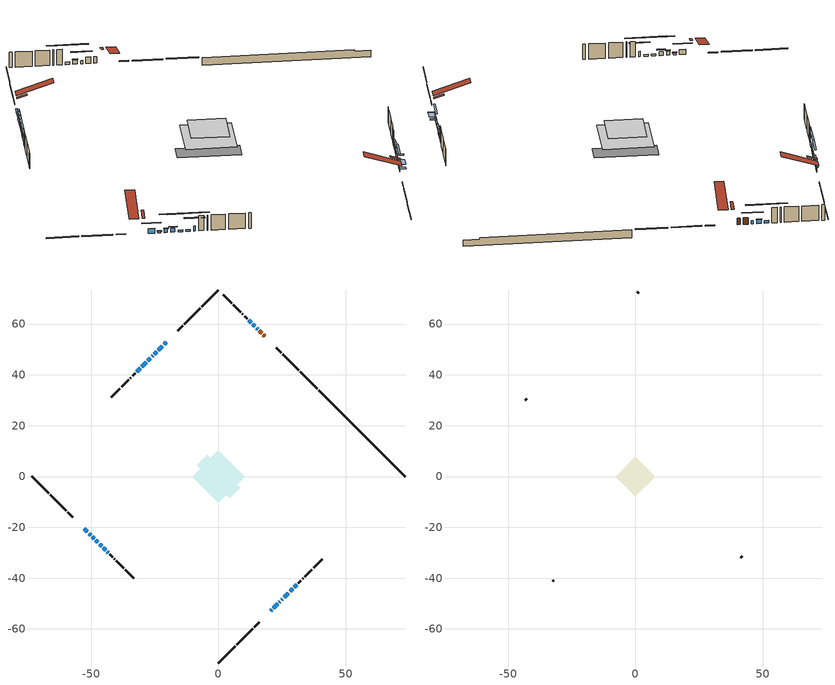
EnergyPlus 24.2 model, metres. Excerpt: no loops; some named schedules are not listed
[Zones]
conditioned space
 floor outside (Floor1 construction): -2.69,0 0,2.69 2.69,0 0,-2.69 z0.4
 floor outside (Floor2 construction): -0.81,0 0,0.81 0.81,0 0,-0.81 z0.4
 floor adiabatic (AdiabaticFloorConstruction): -10.39,0 0,10.39 10.39,0 0,-10.39 z2.84
 floor foundation (Slab1 construction): -8.49,4.5 -4.5,8.49 8.49,-4.5 4.5,-8.49 z-2.11
 wall outside (RimJoist1 construction): 0,-73.42 6.57,-66.85 / -73.42,0 -66.85,-6.57 / 0,73.42 -6.57,66.85 / 38.79,34.62 32.23,41.19 z0.4:0.7
 wall outside (RimJoist2 construction): 7.22,-66.2 13.44,-59.97 / -66.2,-7.22 -59.97,-13.44 / -7.22,66.2 -13.44,59.97 / 31.57,41.85 25.35,48.07 z0.4:0.7
 wall outside (RimJoist3 construction): 14.1,-59.32 16.05,-57.37 / -59.32,-14.1 -57.37,-16.05 / -14.1,59.32 -16.05,57.37 / 24.69,48.72 22.75,50.67 z0.4:0.7
 wall outside (AdiabaticWallConstruction 1): 18.24,55.17 17.66,55.76 / 17.01,56.41 16.08,57.34 z0.4:2.43
 wall outside (AdiabaticWallConstruction): 20.55,-52.87 20.93,-52.49 z0.4:1.29; 21.58,-51.83 23.29,-50.12 / -52.87,-20.55 -51.59,-21.83 / -22.05,51.37 -23.74,49.67 / -24.4,49.02 -25.25,48.17 / 25.8,-47.62 27.51,-45.91 / -30.84,42.58 -32.12,41.3 z0.4:1.9; 23.95,-49.47 24.17,-49.25 z0.4:2.33; -50.94,-22.48 -50.29,-23.12 z0.4:0.86; -49.64,-23.78 -49,-24.42 / 14.34,59.08 13.47,59.94 z0.4:1.62; 15.43,57.99 14.99,58.42 z0.4:1.42; -20.55,52.87 -21.4,52.02 / -48.35,-25.07 -47.5,-25.92 z0.4:1.6; 24.82,-48.6 25.15,-48.27 z0.4:2.38; 28.17,-45.25 29.21,-44.21 z0.4:2.46; 29.86,-43.55 30.73,-42.69 z0.4:2.18; -46.84,-26.57 -45.94,-27.47 / -45.29,-28.13 -44.39,-29.03 z0.4:0.96; 12.82,60.6 11.96,61.46 z0.4:1.19; -43.73,-29.69 -43.39,-30.03 z0.4:2; -25.9,47.52 -26.12,47.3 / -26.77,46.64 -27.84,45.58 / -28.49,44.93 -30.18,43.24 z0.4:2.21
 wall outside (Wall1 construction): 31.38,-42.03 32.44,-40.98 / -42.73,-30.68 -41.68,-31.74 / -32.77,40.65 -33.83,39.59 / 11.3,62.12 10.24,63.17 z0.4:5.28
 wall outside (Wall2 construction): 33.09,-40.32 33.27,-40.15 / -41.02,-32.4 -40.85,-32.57 / -34.48,38.93 -34.66,38.76 / 9.59,63.83 9.42,64 z0.4:5.28
 wall outside (Wall3 construction): 33.92,-39.49 36.78,-36.64 / -40.19,-33.22 -37.34,-36.08 / -35.31,38.11 -38.17,35.25 / 8.76,64.66 5.9,67.51 z0.4:5.28
 wall outside (Wall4 construction): 37.43,-35.98 40.8,-32.62 / -36.68,-36.74 -33.32,-40.1 / -38.82,34.59 -42.19,31.23 / 5.25,68.17 1.88,71.54 z0.4:5.28
 wall foundation (FoundationWall1 construction): 39.45,33.97,-2.11 39.45,33.97,0.4 70.02,3.4,0.4 70.02,3.4,-0.09 73.42,0,-0.09 73.42,0,-2.11
 window (WindowConstruction 18): 20.55,-52.87 20.93,-52.49 z0.4:1.29
 window (WindowConstruction 4): 21.59,-51.83 23.29,-50.13 z0.4:1.9
 window (WindowConstruction 5): 23.95,-49.47 24.16,-49.25 z0.4:2.33
 window (WindowConstruction 6): -52.87,-20.55 -51.59,-21.83 z0.4:1.9
 window (WindowConstruction 7): -50.93,-22.48 -50.3,-23.12 z0.4:0.86
 window (WindowConstruction 8): -49.64,-23.78 -49,-24.42 z0.4:1.62
 window (WindowConstruction 9): 15.43,57.99 14.99,58.42 z0.4:1.41
 window (WindowConstruction 10): -20.55,52.87 -21.4,52.02 z0.4:1.59
 window (WindowConstruction 11): -22.05,51.36 -23.74,49.67 z0.4:1.9
 window (WindowConstruction 19): 24.82,-48.6 25.15,-48.27 z0.4:2.38
 window (WindowConstruction 12): -24.4,49.02 -25.25,48.17 z0.4:1.9
 window (WindowConstruction 13): 25.8,-47.62 27.51,-45.91 z0.4:1.9
 window (WindowConstruction 14): 28.17,-45.25 29.21,-44.21 z0.4:2.46
 window (WindowConstruction 15): 29.86,-43.55 30.73,-42.69 z0.4:2.18
 window (WindowConstruction 16): -48.34,-25.07 -47.5,-25.92 z0.4:1.59
 window (WindowConstruction 17): 14.34,59.08 13.47,59.94 z0.4:1.62
 window (WindowConstruction 21): -46.84,-26.58 -45.94,-27.47 z0.4:0.96
 window (WindowConstruction 22): -45.29,-28.13 -44.39,-29.03 z0.4:0.96
 window (WindowConstruction 23): 12.82,60.6 11.96,61.46 z0.4:1.19
 window (WindowConstruction 20): -43.73,-29.69 -43.39,-30.03 z0.4:2
 window (WindowConstruction): -25.9,47.52 -26.12,47.3 z0.4:2.2
 window (WindowConstruction 1): -26.77,46.64 -27.83,45.58 z0.4:2.2
 window (WindowConstruction 2): -28.49,44.93 -30.18,43.24 z0.4:2.2
 window (WindowConstruction 3): -30.84,42.58 -32.11,41.3 z0.4:1.9
 door (Door): 18.24,55.18 17.66,55.76 z0.4:2.43
 door (Door 1): 17,56.41 16.08,57.34 z0.4:2.43
 ceiling adiabatic (AdiabaticFloorConstruction): 0,-10.39 10.39,0 0,10.39 -10.39,0 z2.84
 roof outside (Roof2 construction): 19.89,-53.52,5.28 17.81,-51.44,6.26 17.26,-51.99,6.26 19.34,-54.07,5.28; -53.52,-19.89,5.28 -51.44,-17.81,6.26 -51.99,-17.26,6.26 -54.07,-19.34,5.28; -19.89,53.52,5.28 -17.81,51.44,6.26 -17.26,51.99,6.26 -19.34,54.07,5.28; 18.9,54.52,5.28 16.81,52.43,6.26 17.36,51.88,6.26 19.45,53.97,5.28
attic - vented
 floor to conditioned space (Floor3 construction Reversed): -7.74,0 0,7.74 7.74,0 0,-7.74 z5.28
 wall outside (Wall5 construction): 41.46,-31.96 42.03,-31.39 / -32.66,-40.76 -32.09,-41.33 / -42.85,30.57 -43.41,30 / 1.23,72.19 0.66,72.76 z0.4:5.28
 roof outside (Roof1 construction): 18.69,-54.73,5.28 11.15,-47.19,8.83 9.17,-49.18,8.83 16.7,-56.72,5.28; -54.73,-18.69,5.28 -47.19,-11.15,8.83 -49.18,-9.17,8.83 -56.72,-16.7,5.28; -18.69,54.73,5.28 -11.15,47.19,8.83 -9.17,49.18,8.83 -16.7,56.72,5.28; 20.11,53.31,5.28 12.57,45.78,8.83 14.56,43.79,8.83 22.09,51.33,5.28
shading: 21.07,-52.35 20.41,-53.01 21.7,-54.3 22.36,-53.64 z1.49; 23.43,-49.98 21.44,-51.97 22.74,-53.27 24.73,-51.28 z2.1; 26.1,-47.32 22.01,-51.41 22.3,-51.7 26.39,-47.61 z5.07; -50.3,-23.12 -54.16,-19.26 -54.45,-19.55 -50.59,-23.41 z3.73; -50.15,-23.26 -51.08,-22.34 -51.37,-22.63 -50.44,-23.55 z1.06; -48.86,-24.56 -49.78,-23.64 -50.07,-23.93 -49.15,-24.85 z1.82; 13.06,60.36 17.36,56.06 17.65,56.35 13.35,60.65 z4.16; -21.83,51.59 -20.12,53.3 -20.41,53.59 -22.12,51.88 z2.2; -23.89,49.53 -21.91,51.51 -22.2,51.8 -24.18,49.82 z2.1; 25.29,-48.13 24.68,-48.74 25.97,-50.03 26.58,-49.42 z2.58; -25.39,48.03 -24.26,49.16 -24.55,49.45 -25.68,48.32 z2.1; 27.94,-45.48 25.37,-48.05 25.66,-48.34 28.23,-45.77 z2.51; 29.64,-43.78 27.74,-45.68 28.03,-45.97 29.93,-44.07 z3.07; 31.16,-42.26 29.43,-43.98 29.72,-44.28 31.45,-42.55 z2.79; -47.07,-26.35 -48.78,-24.64 -49.07,-24.93 -47.36,-26.64 z2.2; 13.33,60.08 14.48,58.94 14.77,59.23 13.62,60.38 z1.82; -42.14,-31.28 -50.65,-22.77 -50.94,-23.06 -42.43,-31.57 z6.34; -40.58,-32.83 -49.09,-24.33 -49.38,-24.62 -40.88,-33.12 z6.34; 8.15,65.27 16.62,56.8 16.91,57.09 8.44,65.56 z6.57; -41.45,-31.96 -45.67,-27.75 -45.96,-28.04 -41.74,-32.26 z4.74; -28.06,45.36 -23.96,49.45 -24.26,49.74 -28.35,45.65 z4.94; -29.77,43.65 -24.84,48.58 -25.13,48.87 -30.06,43.94 z4.94; -32.12,41.3 -26.55,46.86 -26.85,47.15 -32.41,41.59 z4.94; -34.05,39.37 -28.9,44.52 -29.19,44.81 -34.34,39.66 z4.64
[Building]
Building 1: Terrain=Suburbs
[Site:Location]
Calgary Intl AP_AB: Latitude {deg}=51.11; Longitude {deg}=-114.02; Time Zone {hr}=-7; Elevation {m}=1084; Keep Site Location Information=Yes
[Site:GroundTemperature:Shallow]
0.326196, -1.55603, -1.70677, -0.813554, 2.7722, 6.34125, 9.43543, 11.3955, 11.562, 9.96783, 6.95256, 3.49299
[Site:WaterMainsTemperature]
Calculation Method=Schedule; Temperature Schedule=mains temperature schedule
[Material] Roughness=Rough; Thermal Absorptance=0.9
Name | Thickness {m} | Conductivity {W/m-K} | Density {kg/m3} | Specific Heat {J/kg-K} | Solar Absorptance | Visible Absorptance
asphalt or fiberglass shingles | 0.00635 | 0.162714 | 1121.4 | 1465.45 | 0.4 | 0.4
ceiling loosefill ins | 0.0846667 | 0.0480833 | 16.02 | 1046.75 | 0.7 | 0.7
ceiling stud and cavity | 0.1397 | 0.0765803 | 65.682 | 1177.47 | 0.7 | 0.7
concrete 4.0 in. | 0.1016 | 1.803125 | 2242.8 | 837.4 | 0.7 | 0.7
concrete 8.0 in. | 0.2032 | 1.803125 | 2242.8 | 837.4 | 0.7 | 0.7
door material | 0.04445 | 0.053851 | 512.64 | 1214.23 | 0.7 | 0.7
exterior vertical ins | 0.0477883 | 0.029427 | 32.04 | 1214.23 | 0.7 | 0.7
floor covering | 0.0127 | 0.0433444 | 54.468 | 1339.84 | 0.6 | 0.6
floor rigid ins; roof rigid ins | 0.103632 | 0.029427 | 32.04 | 1214.23 | 0.7 | 0.7
floor rigid ins 1; wall rigid ins 1 | 0.512978 | 0.029427 | 32.04 | 1214.23 | 0.7 | 0.7
floor stud and cavity | 0.1397 | 0.0945398 | 92.3553 | 1139.71 | 0.7 | 0.7
floor stud and cavity 1 | 0.1397 | 0.0937577 | 92.3553 | 1139.71 | 0.7 | 0.7
floor stud and cavity 2 | 0.1397 | 1.75129 | 37.0049 | 1207.88 | 0.7 | 0.7
furniture material conditioned space 1 | 0.1524 | 0.115458 | 640.8 | 1214.23 | 0.6 | 0.6
gypsum board | 0.0127 | 0.160291 | 801 | 837.4 | 0.6 | 0.6
gypsum board 1 | 0.0127 | 0.160291 | 801 | 837.4 | 0.7 | 0.7
osb sheathing 0.5 in. | 0.0127 | 0.115458 | 512.64 | 1214.23 | 0.7 | 0.7
osb sheathing 0.75 in. | 0.01905 | 0.115458 | 512.64 | 1214.23 | 0.7 | 0.7
osb sheathing 2.0 in. | 0.0508 | 0.115458 | 512.64 | 1214.23 | 0.7 | 0.7
rim joist rigid ins; wall rigid ins | 0.051816 | 0.029427 | 32.04 | 1214.23 | 0.7 | 0.7
rim joist stud and cavity | 0.0508 | 0.0514646 | 125.044 | 1163.47 | 0.6 | 0.6
rim joist stud and cavity 1 | 0.0508 | 0.0467904 | 125.044 | 1163.47 | 0.6 | 0.6
rim joist stud and cavity 2 | 0.0508 | 0.0406579 | 125.044 | 1163.47 | 0.6 | 0.6
roof stud and cavity | 0.2032 | 0.27889 | 78.34581 | 1123.46 | 0.7 | 0.7
wall stud and cavity | 0.1397 | 0.230639 | 139.0536 | 1170.24 | 0.7 | 0.7
wall stud and cavity 1 | 0.1397 | 0.162248 | 139.0536 | 1170.24 | 0.7 | 0.7
wall stud and cavity 2 | 0.1397 | 0.234733 | 139.0536 | 1170.24 | 0.7 | 0.7
wall stud and cavity 3 | 0.1397 | 0.228645 | 139.0536 | 1170.24 | 0.7 | 0.7
wall stud and cavity 4 | 0.0889 | 6.1454 | 50.32683 | 1063.81 | 0.6 | 0.6
wall stud and cavity 5 | 0.0889 | 0.380278 | 52.3479 | 1209.89 | 0.7 | 0.7
wall stud and cavity 6 | 0.0889 | 0.391764 | 83.0341 | 1211.67 | 0.7 | 0.7
wood siding | 0.0254 | 0.102417 | 544.68 | 1172.36 | 0.4 | 0.4
wood siding 1 | 0.00254 | 0.102417 | 544.68 | 1172.36 | 0.4 | 0.4
wood siding 2; wood siding 3; wood siding 4 | 0.0254 | 0.102417 | 544.68 | 1172.36 | 0.7 | 0.7
[WindowMaterial:SimpleGlazingSystem]
Name | U-Factor {W/m2-K} | Solar Heat Gain Coefficient
WindowMaterial | 1.941876 | 0.46
WindowMaterial 1 | 2.7913 | 0.61
WindowMaterial 10 | 2.78676 | 0.58
WindowMaterial 11 | 2.78222 | 0.67
WindowMaterial 12 | 2.82878 | 0.58
WindowMaterial 13 | 2.76916 | 0.63
WindowMaterial 14 | 2.43132 | 0.27
WindowMaterial 15 | 2.75326 | 0.59
WindowMaterial 16 | 2.72033 | 0.48
WindowMaterial 17 | 2.11165 | 0.51
WindowMaterial 18 | 5.1119 | 0.63
WindowMaterial 19 | 2.76746 | 0.49
WindowMaterial 2 | 2.78847 | 0.6
WindowMaterial 20 | 2.77597 | 0.53
WindowMaterial 3 | 2.79017 | 0.7
WindowMaterial 4 | 2.2218 | 0.32
WindowMaterial 5 | 2.77768 | 0.66
WindowMaterial 6 | 2.748152 | 0.58
WindowMaterial 7 | 2.77484 | 0.65
WindowMaterial 8 | 2.76632 | 0.47
WindowMaterial 9 | 2.78392 | 0.56
[Construction]
AdiabaticFloorConstruction: floor stud and cavity 2, floor rigid ins 1, osb sheathing 0.75 in., floor covering
AdiabaticWallConstruction: wood siding 3, wall rigid ins 1, wall stud and cavity 5, gypsum board
AdiabaticWallConstruction 1: wood siding 4, wall rigid ins 1, wall stud and cavity 5, gypsum board
Door; Door 1: door material
Floor1 construction: floor stud and cavity, floor rigid ins, osb sheathing 0.75 in., floor covering
Floor2 construction: floor stud and cavity 1, floor rigid ins, osb sheathing 0.75 in., floor covering
Floor3 construction Reversed: gypsum board, ceiling stud and cavity, ceiling loosefill ins
FoundationWall1 construction: concrete 8.0 in., gypsum board 1
furniture construction conditioned space 1: furniture material conditioned space 1
PartitionWallConstruction: gypsum board, wall stud and cavity 6, gypsum board
RimJoist1 construction: wood siding 2, rim joist rigid ins, osb sheathing 2.0 in., rim joist stud and cavity
RimJoist2 construction: wood siding 2, rim joist rigid ins, osb sheathing 2.0 in., rim joist stud and cavity 1
RimJoist3 construction: wood siding 2, rim joist rigid ins, osb sheathing 2.0 in., rim joist stud and cavity 2
Roof1 construction: asphalt or fiberglass shingles
Roof2 construction: asphalt or fiberglass shingles, roof rigid ins, osb sheathing 0.75 in., roof stud and cavity, gypsum board
Slab1 construction: concrete 4.0 in.
Wall1 construction: wood siding, wall rigid ins, osb sheathing 0.5 in., wall stud and cavity, gypsum board
Wall2 construction: wood siding, wall rigid ins, osb sheathing 0.5 in., wall stud and cavity 1, gypsum board
Wall3 construction: wood siding, wall rigid ins, osb sheathing 0.5 in., wall stud and cavity 2, gypsum board
Wall4 construction: wood siding, wall rigid ins, osb sheathing 0.5 in., wall stud and cavity 3, gypsum board
Wall5 construction: wood siding 1, wall stud and cavity 4
WindowConstruction: WindowMaterial
WindowConstruction 1; WindowConstruction 3: WindowMaterial 1
WindowConstruction 10; WindowConstruction 16: WindowMaterial 9
WindowConstruction 11: WindowMaterial 10
WindowConstruction 12: WindowMaterial 11
WindowConstruction 13; WindowConstruction 4: WindowMaterial 3
WindowConstruction 14: WindowMaterial 12
WindowConstruction 15: WindowMaterial 13
WindowConstruction 17: WindowMaterial 14
WindowConstruction 18: WindowMaterial 15
WindowConstruction 19: WindowMaterial 16
WindowConstruction 2: WindowMaterial 2
WindowConstruction 20: WindowMaterial 17
WindowConstruction 21: WindowMaterial 18
WindowConstruction 22: WindowMaterial 19
WindowConstruction 23: WindowMaterial 20
WindowConstruction 5: WindowMaterial 4
WindowConstruction 6: WindowMaterial 5
WindowConstruction 7: WindowMaterial 6
WindowConstruction 8: WindowMaterial 7
WindowConstruction 9: WindowMaterial 8
[Zone] Multiplier=1; Part of Total Floor Area=Yes
Name | Volume {m3}
attic - vented | 69.031
conditioned space | 933.6
[Space]
Name | Zone | Volume {m3}
attic - vented 1 | attic - vented | 69.031
conditioned space 1 | conditioned space | 933.6
[ZoneInfiltration:EffectiveLeakageArea]
infil attic - vented 1: Zone or Space=attic - vented 1; Schedule=Always On Discrete; Effective Air Leakage Area {cm2}=4104.34; Stack Coefficient=0.000586142; Wind Coefficient=1.63577e-05
[ZoneMixing]
whole house fan mix: Zone or Space=attic - vented; Schedule=Always On Continuous; Design Flow Rate Calculation Method=Flow/Zone; Design Flow Rate {m3/s}=0; Source Zone or Space=conditioned space
[SurfaceProperty:ExposedFoundationPerimeter]
Slab1: Exposed Perimeter Calculation Method=TotalExposedPerimeter; Total Exposed Perimeter {m}=48.037
[InternalMass] Zone or ZoneList=conditioned space; Space or SpaceList=conditioned space 1
Name | Construction | Surface Area {m2}
furniture mass conditioned space 1 | furniture construction conditioned space 1 | 134.144
partition wall mass | PartitionWallConstruction | 335.36
[Lights]
interior lighting: Zone or ZoneList or Space or SpaceList=conditioned space 1; Schedule=interior lighting schedule; Design Level Calculation Method=LightingLevel; Lighting Level {W}=343.2; Return Air Fraction=0; Fraction Radiant=0.6; Fraction Visible=0.2; Fraction Replaceable=1
[People]
occupants: Zone or ZoneList or Space or SpaceList=conditioned space 1; Number of People Schedule=occupants schedule; Number of People Calculation Method=People; Number of People=3; Fraction Radiant=0.314171; Sensible Heat Fraction=0.56303; Activity Level Schedule=occupants activity schedule; Carbon Dioxide Generation Rate {m3/s-W}=0; Enable ASHRAE 55 Comfort Warnings=No; Mean Radiant Temperature Calculation Type=EnclosureAveraged
[ElectricEquipment] Zone or ZoneList or Space or SpaceList=conditioned space 1; Design Level Calculation Method=EquipmentLevel
Name | Schedule | Design Level {W} | Fraction Latent | Fraction Radiant | Fraction Lost
clothes dryer | clothes dryer schedule | 140.772 | 0.015 | 0.081 | 0.85
clothes washer | clothes washer schedule | 32.1985 | 0.03 | 0.162 | 0.7
cooking range | cooking range schedule | 215.147 | 0.08 | 0.432 | 0.2
dishwasher | dishwasher schedule | 66.8632 | 0.3 | 0.18 | 0.4
fridge | fridge schedule | 72.9452 | 0 | 0.6 | 0
mech vent bath fan 0 | mech vent bath fan 0 schedule | 50.2 | 0 | 0 | 1
mech vent bath fan 1 | mech vent bath fan 1 schedule | 50.2 | 0 | 0 | 1
mech vent house fan | mech vent house fan schedule | 10 | 0 | 0 | 1
mech vent house fan cfis | mech vent house fan cfis schedule | 0 | 0 | 0 | 0
mech vent range fan 0 | mech vent range fan 0 schedule | 57 | 0 | 0 | 1
misc plug loads | misc plug loads schedule | 494.7 | 0.045 | 0.513 | 0.1
whole house fan | Always On Discrete | 0 | 0 | 0 | 1
[OtherEquipment] Zone or ZoneList or Space or SpaceList=conditioned space 1; Design Level Calculation Method=EquipmentLevel
Name | Fuel Type | Schedule | Design Level {W} | Fraction Latent | Fraction Radiant | Fraction Lost
clothes dryer 1 | Electricity | clothes dryer schedule | 0 | 0.015 | 0.081 | 0.85
cooking range 1 | Electricity | cooking range schedule | 0 | 0.08 | 0.432 | 0.2
general water use latent | None | general water use schedule | 62.594 | 1 | 0 | 0
general water use sensible | None | general water use schedule | -61.6891 | 0 | 0.6 | 0
mech vent house fan latent load | None | Always On Discrete | 0 | 1 | 0 | 0
mech vent house fan sensible load | None | Always On Discrete | 0 | 0 | 0 | 0
water heater energy adjustment1 | NaturalGas | Always On Discrete | 0.01 | 0 | 0 | 1
[ZoneInfiltration:DesignFlowRate] Zone or ZoneList or Space or SpaceList=conditioned space 1; Schedule=Always On Discrete; Design Flow Rate Calculation Method=Flow/Zone; Design Flow Rate {m3/s}=0
infil flow; natural vent flow; whole house fan flow
[Foundation:Kiva]
Foundation Kiva 1: Initial Indoor Air Temperature {C}=18; Wall Height Above Grade {m}=0.399989; Wall Depth Below Slab {m}=0.2032; Custom Block Material Name 1=exterior vertical ins; Custom Block Depth 1 {m}=2.51; Custom Block X Position 1 {m}=0.2159; Custom Block Z Position 1 {m}=0
[Foundation:Kiva:Settings]
Soil Conductivity {W/m-K}=0.849921; Soil Density {kg/m3}=1842.3; Soil Specific Heat {J/kg-K}=418.7; Ground Solar Absorptivity=0.9; Ground Thermal Absorptivity=0.9; Ground Surface Roughness {m}=0.03; Far-Field Width {m}=40; Deep-Ground Boundary Condition=ZeroFlux; Deep-Ground Depth {m}=40; Minimum Cell Dimension {m}=0.2; Maximum Cell Growth Coefficient=3; Simulation Timestep=Timestep
[Exterior:Lights]
exterior lighting: Schedule=exterior lighting schedule; Design Level {W}=75.6
[Schedule:Constant]
Name | Hourly Value
Always On Continuous; mech vent house fan schedule; mech vent house fan cfis schedule; Always On Discrete | 1
occupants activity schedule | 117.228
fridge schedule | 0
[Schedule:Week:Daily]
interior lighting schedule Week Rule - Jan1-Jan27: interior lighting schedule day, interior lighting schedule day, interior lighting schedule day, interior lighting schedule day, interior lighting schedule day, interior lighting schedule day, interior lighting schedule day, interior lighting schedule default day, interior lighting schedule default day, interior lighting schedule default day, interior lighting schedule default day, interior lighting schedule default day
interior lighting schedule Week Rule - Jan28-Feb3: interior lighting schedule day, interior lighting schedule day, interior lighting schedule day, interior lighting schedule day, interior lighting schedule day 1, interior lighting schedule day 1, interior lighting schedule day 1, interior lighting schedule default day, interior lighting schedule default day, interior lighting schedule default day, interior lighting schedule default day, interior lighting schedule default day
interior lighting schedule Week Rule - Feb4-Feb24: interior lighting schedule day 1, interior lighting schedule day 1, interior lighting schedule day 1, interior lighting schedule day 1, interior lighting schedule day 1, interior lighting schedule day 1, interior lighting schedule day 1, interior lighting schedule default day, interior lighting schedule default day, interior lighting schedule default day, interior lighting schedule default day, interior lighting schedule default day
interior lighting schedule Week Rule - Feb25-Mar3: interior lighting schedule day 1, interior lighting schedule day 1, interior lighting schedule day 1, interior lighting schedule day 1, interior lighting schedule day 2, interior lighting schedule day 2, interior lighting schedule day 2, interior lighting schedule default day, interior lighting schedule default day, interior lighting schedule default day, interior lighting schedule default day, interior lighting schedule default day
interior lighting schedule Week Rule - Mar4-Mar31: interior lighting schedule day 2, interior lighting schedule day 2, interior lighting schedule day 2, interior lighting schedule day 2, interior lighting schedule day 2, interior lighting schedule day 2, interior lighting schedule day 2, interior lighting schedule default day, interior lighting schedule default day, interior lighting schedule default day, interior lighting schedule default day, interior lighting schedule default day
interior lighting schedule Week Rule - Apr1-Apr28: interior lighting schedule day 3, interior lighting schedule day 3, interior lighting schedule day 3, interior lighting schedule day 3, interior lighting schedule day 3, interior lighting schedule day 3, interior lighting schedule day 3, interior lighting schedule default day, interior lighting schedule default day, interior lighting schedule default day, interior lighting schedule default day, interior lighting schedule default day
interior lighting schedule Week Rule - Apr29-May5: interior lighting schedule day 3, interior lighting schedule day 3, interior lighting schedule day 4, interior lighting schedule day 4, interior lighting schedule day 4, interior lighting schedule day 4, interior lighting schedule day 4, interior lighting schedule default day, interior lighting schedule default day, interior lighting schedule default day, interior lighting schedule default day, interior lighting schedule default day
interior lighting schedule Week Rule - May6-May26: interior lighting schedule day 4, interior lighting schedule day 4, interior lighting schedule day 4, interior lighting schedule day 4, interior lighting schedule day 4, interior lighting schedule day 4, interior lighting schedule day 4, interior lighting schedule default day, interior lighting schedule default day, interior lighting schedule default day, interior lighting schedule default day, interior lighting schedule default day
interior lighting schedule Week Rule - May27-Jun2: interior lighting schedule day 4, interior lighting schedule day 4, interior lighting schedule day 4, interior lighting schedule day 4, interior lighting schedule day 4, interior lighting schedule day 5, interior lighting schedule day 5, interior lighting schedule default day, interior lighting schedule default day, interior lighting schedule default day, interior lighting schedule default day, interior lighting schedule default day
interior lighting schedule Week Rule - Jun3-Jun30: interior lighting schedule day 5, interior lighting schedule day 5, interior lighting schedule day 5, interior lighting schedule day 5, interior lighting schedule day 5, interior lighting schedule day 5, interior lighting schedule day 5, interior lighting schedule default day, interior lighting schedule default day, interior lighting schedule default day, interior lighting schedule default day, interior lighting schedule default day
interior lighting schedule Week Rule - Jul1-Jul28: interior lighting schedule day 6, interior lighting schedule day 6, interior lighting schedule day 6, interior lighting schedule day 6, interior lighting schedule day 6, interior lighting schedule day 6, interior lighting schedule day 6, interior lighting schedule default day, interior lighting schedule default day, interior lighting schedule default day, interior lighting schedule default day, interior lighting schedule default day
interior lighting schedule Week Rule - Jul29-Aug4: interior lighting schedule day 6, interior lighting schedule day 6, interior lighting schedule day 6, interior lighting schedule day 7, interior lighting schedule day 7, interior lighting schedule day 7, interior lighting schedule day 7, interior lighting schedule default day, interior lighting schedule default day, interior lighting schedule default day, interior lighting schedule default day, interior lighting schedule default day
interior lighting schedule Week Rule - Aug5-Aug25: interior lighting schedule day 7, interior lighting schedule day 7, interior lighting schedule day 7, interior lighting schedule day 7, interior lighting schedule day 7, interior lighting schedule day 7, interior lighting schedule day 7, interior lighting schedule default day, interior lighting schedule default day, interior lighting schedule default day, interior lighting schedule default day, interior lighting schedule default day
interior lighting schedule Week Rule - Aug26-Sep1: interior lighting schedule day 7, interior lighting schedule day 7, interior lighting schedule day 7, interior lighting schedule day 7, interior lighting schedule day 7, interior lighting schedule day 7, interior lighting schedule day 8, interior lighting schedule default day, interior lighting schedule default day, interior lighting schedule default day, interior lighting schedule default day, interior lighting schedule default day
interior lighting schedule Week Rule - Sep2-Sep29: interior lighting schedule day 8, interior lighting schedule day 8, interior lighting schedule day 8, interior lighting schedule day 8, interior lighting schedule day 8, interior lighting schedule day 8, interior lighting schedule day 8, interior lighting schedule default day, interior lighting schedule default day, interior lighting schedule default day, interior lighting schedule default day, interior lighting schedule default day
interior lighting schedule Week Rule - Sep30-Oct6: interior lighting schedule day 8, interior lighting schedule day 9, interior lighting schedule day 9, interior lighting schedule day 9, interior lighting schedule day 9, interior lighting schedule day 9, interior lighting schedule day 9, interior lighting schedule default day, interior lighting schedule default day, interior lighting schedule default day, interior lighting schedule default day, interior lighting schedule default day
interior lighting schedule Week Rule - Oct7-Oct27: interior lighting schedule day 9, interior lighting schedule day 9, interior lighting schedule day 9, interior lighting schedule day 9, interior lighting schedule day 9, interior lighting schedule day 9, interior lighting schedule day 9, interior lighting schedule default day, interior lighting schedule default day, interior lighting schedule default day, interior lighting schedule default day, interior lighting schedule default day
interior lighting schedule Week Rule - Oct28-Nov3: interior lighting schedule day 9, interior lighting schedule day 9, interior lighting schedule day 9, interior lighting schedule day 9, interior lighting schedule day 10, interior lighting schedule day 10, interior lighting schedule day 10, interior lighting schedule default day, interior lighting schedule default day, interior lighting schedule default day, interior lighting schedule default day, interior lighting schedule default day
interior lighting schedule Week Rule - Nov4-Nov24: interior lighting schedule day 10, interior lighting schedule day 10, interior lighting schedule day 10, interior lighting schedule day 10, interior lighting schedule day 10, interior lighting schedule day 10, interior lighting schedule day 10, interior lighting schedule default day, interior lighting schedule default day, interior lighting schedule default day, interior lighting schedule default day, interior lighting schedule default day
interior lighting schedule Week Rule - Nov25-Dec1: interior lighting schedule day 10, interior lighting schedule day 10, interior lighting schedule day 10, interior lighting schedule day 10, interior lighting schedule day 10, interior lighting schedule day 10, interior lighting schedule day 11, interior lighting schedule default day, interior lighting schedule default day, interior lighting schedule default day, interior lighting schedule default day, interior lighting schedule default day
interior lighting schedule Week Rule - Dec2-Dec31: interior lighting schedule day 11, interior lighting schedule day 11, interior lighting schedule day 11, interior lighting schedule day 11, interior lighting schedule day 11, interior lighting schedule day 11, interior lighting schedule day 11, interior lighting schedule default day, interior lighting schedule default day, interior lighting schedule default day, interior lighting schedule default day, interior lighting schedule default day
occupants schedule Week Rule - Jan1-Dec31: occupants schedule day, occupants schedule day, occupants schedule day, occupants schedule day, occupants schedule day, occupants schedule day, occupants schedule day, occupants schedule default day, occupants schedule default day, occupants schedule default day, occupants schedule default day, occupants schedule default day
clothes dryer schedule Week Rule - Jan1-Dec31: clothes dryer schedule day, clothes dryer schedule day, clothes dryer schedule day, clothes dryer schedule day, clothes dryer schedule day, clothes dryer schedule day, clothes dryer schedule day, clothes dryer schedule default day, clothes dryer schedule default day, clothes dryer schedule default day, clothes dryer schedule default day, clothes dryer schedule default day
clothes washer schedule Week Rule - Jan1-Dec31: clothes washer schedule day, clothes washer schedule day, clothes washer schedule day, clothes washer schedule day, clothes washer schedule day, clothes washer schedule day, clothes washer schedule day, clothes washer schedule default day, clothes washer schedule default day, clothes washer schedule default day, clothes washer schedule default day, clothes washer schedule default day
cooking range schedule Week Rule - Jan1-Dec31: cooking range schedule day, cooking range schedule day, cooking range schedule day, cooking range schedule day, cooking range schedule day, cooking range schedule day, cooking range schedule day, cooking range schedule default day, cooking range schedule default day, cooking range schedule default day, cooking range schedule default day, cooking range schedule default day
dishwasher schedule Week Rule - Jan1-Dec31: dishwasher schedule day, dishwasher schedule day, dishwasher schedule day, dishwasher schedule day, dishwasher schedule day, dishwasher schedule day, dishwasher schedule day, dishwasher schedule default day, dishwasher schedule default day, dishwasher schedule default day, dishwasher schedule default day, dishwasher schedule default day
mech vent bath fan 0 schedule Week Rule - Jan1-Dec31: mech vent bath fan 0 schedule day, mech vent bath fan 0 schedule day, mech vent bath fan 0 schedule day, mech vent bath fan 0 schedule day, mech vent bath fan 0 schedule day, mech vent bath fan 0 schedule day, mech vent bath fan 0 schedule day, mech vent bath fan 0 schedule default day, mech vent bath fan 0 schedule default day, mech vent bath fan 0 schedule default day, mech vent bath fan 0 schedule default day, mech vent bath fan 0 schedule default day
mech vent bath fan 1 schedule Week Rule - Jan1-Dec31: mech vent bath fan 1 schedule day, mech vent bath fan 1 schedule day, mech vent bath fan 1 schedule day, mech vent bath fan 1 schedule day, mech vent bath fan 1 schedule day, mech vent bath fan 1 schedule day, mech vent bath fan 1 schedule day, mech vent bath fan 1 schedule default day, mech vent bath fan 1 schedule default day, mech vent bath fan 1 schedule default day, mech vent bath fan 1 schedule default day, mech vent bath fan 1 schedule default day
[Schedule:Year]
interior lighting schedule: interior lighting schedule Week Rule - Jan1-Jan27, 1, 1, 1, 27, interior lighting schedule Week Rule - Jan28-Feb3, 1, 28, 2, 3, interior lighting schedule Week Rule - Feb4-Feb24, 2, 4, 2, 24, interior lighting schedule Week Rule - Feb25-Mar3, 2, 25, 3, 3, interior lighting schedule Week Rule - Mar4-Mar31, 3, 4, 3, 31, interior lighting schedule Week Rule - Apr1-Apr28, 4, 1, 4, 28, interior lighting schedule Week Rule - Apr29-May5, 4, 29, 5, 5, interior lighting schedule Week Rule - May6-May26, 5, 6, 5, 26, interior lighting schedule Week Rule - May27-Jun2, 5, 27, 6, 2, interior lighting schedule Week Rule - Jun3-Jun30, 6, 3, 6, 30, interior lighting schedule Week Rule - Jul1-Jul28, 7, 1, 7, 28, interior lighting schedule Week Rule - Jul29-Aug4, 7, 29, 8, 4, interior lighting schedule Week Rule - Aug5-Aug25, 8, 5, 8, 25, interior lighting schedule Week Rule - Aug26-Sep1, 8, 26, 9, 1, interior lighting schedule Week Rule - Sep2-Sep29, 9, 2, 9, 29, interior lighting schedule Week Rule - Sep30-Oct6, 9, 30, 10, 6, interior lighting schedule Week Rule - Oct7-Oct27, 10, 7, 10, 27, interior lighting schedule Week Rule - Oct28-Nov3, 10, 28, 11, 3, interior lighting schedule Week Rule - Nov4-Nov24, 11, 4, 11, 24, interior lighting schedule Week Rule - Nov25-Dec1, 11, 25, 12, 1, interior lighting schedule Week Rule - Dec2-Dec31, 12, 2, 12, 31
occupants schedule: occupants schedule Week Rule - Jan1-Dec31, 1, 1, 12, 31
clothes dryer schedule: clothes dryer schedule Week Rule - Jan1-Dec31, 1, 1, 12, 31
clothes washer schedule: clothes washer schedule Week Rule - Jan1-Dec31, 1, 1, 12, 31
cooking range schedule: cooking range schedule Week Rule - Jan1-Dec31, 1, 1, 12, 31
dishwasher schedule: dishwasher schedule Week Rule - Jan1-Dec31, 1, 1, 12, 31
mech vent bath fan 0 schedule: mech vent bath fan 0 schedule Week Rule - Jan1-Dec31, 1, 1, 12, 31
mech vent bath fan 1 schedule: mech vent bath fan 1 schedule Week Rule - Jan1-Dec31, 1, 1, 12, 31
mech vent range fan 0 schedule: mech vent range fan 0 schedule Week Rule - Jan1-Dec31, 1, 1, 12, 31
misc plug loads schedule: misc plug loads schedule Week Rule - Jan1-Dec31, 1, 1, 12, 31
general water use schedule: general water use schedule Week Rule - Jan1-Dec31, 1, 1, 12, 31
exterior lighting schedule: exterior lighting schedule Week Rule - Jan1-Jan27, 1, 1, 1, 27, exterior lighting schedule Week Rule - Jan28-Feb3, 1, 28, 2, 3, exterior lighting schedule Week Rule - Feb4-Feb24, 2, 4, 2, 24, exterior lighting schedule Week Rule - Feb25-Mar3, 2, 25, 3, 3, exterior lighting schedule Week Rule - Mar4-Mar31, 3, 4, 3, 31, exterior lighting schedule Week Rule - Apr1-Apr28, 4, 1, 4, 28, exterior lighting schedule Week Rule - Apr29-May5, 4, 29, 5, 5, exterior lighting schedule Week Rule - May6-May26, 5, 6, 5, 26, exterior lighting schedule Week Rule - May27-Jun2, 5, 27, 6, 2, exterior lighting schedule Week Rule - Jun3-Jun30, 6, 3, 6, 30, exterior lighting schedule Week Rule - Jul1-Jul28, 7, 1, 7, 28, exterior lighting schedule Week Rule - Jul29-Aug4, 7, 29, 8, 4, exterior lighting schedule Week Rule - Aug5-Aug25, 8, 5, 8, 25, exterior lighting schedule Week Rule - Aug26-Sep1, 8, 26, 9, 1, exterior lighting schedule Week Rule - Sep2-Sep29, 9, 2, 9, 29, exterior lighting schedule Week Rule - Sep30-Oct6, 9, 30, 10, 6, exterior lighting schedule Week Rule - Oct7-Oct27, 10, 7, 10, 27, exterior lighting schedule Week Rule - Oct28-Nov3, 10, 28, 11, 3, exterior lighting schedule Week Rule - Nov4-Nov24, 11, 4, 11, 24, exterior lighting schedule Week Rule - Nov25-Dec1, 11, 25, 12, 1, exterior lighting schedule Week Rule - Dec2-Dec31, 12, 2, 12, 31
[Schedule:Compact]
mains temperature schedule: Through: 01/01, For: AllDays, Until: 24:00, 5.30611, Through: 01/02, For: AllDays, Until: 24:00, 5.24556, Through: 01/03, For: AllDays, Until: 24:00, 5.18611, Through: 01/04, For: AllDays, Until: 24:00, 5.12778, Through: 01/05, For: AllDays, Until: 24:00, 5.07, Through: 01/06, For: AllDays, Until: 24:00, 5.01278, Through: 01/07, For: AllDays, Until: 24:00, 4.95722, Through: 01/08, For: AllDays, Until: 24:00, 4.90222, Through: 01/09, For: AllDays, Until: 24:00, 4.84778, Through: 01/10, For: AllDays, Until: 24:00, 4.795, Through: 01/11, For: AllDays, Until: 24:00, 4.74278, Through: 01/12, For: AllDays, Until: 24:00, 4.69167, Through: 01/13, For: AllDays, Until: 24:00, 4.64111, Through: 01/14, For: AllDays, Until: 24:00, 4.59222, Through: 01/15, For: AllDays, Until: 24:00, 4.54389, Through: 01/16, For: AllDays, Until: 24:00, 4.49722, Through: 01/17, For: AllDays, Until: 24:00, 4.45111, Through: 01/18, For: AllDays, Until: 24:00, 4.40611, Through: 01/19, For: AllDays, Until: 24:00, 4.36222, Through: 01/20, For: AllDays, Until: 24:00, 4.32, Through: 01/21, For: AllDays, Until: 24:00, 4.27833, Through: 01/22, For: AllDays, Until: 24:00, 4.23778, Through: 01/23, For: AllDays, Until: 24:00, 4.19833, Through: 01/24, For: AllDays, Until: 24:00, 4.16056, Through: 01/25, For: AllDays, Until: 24:00, 4.12333, Through: 01/26, For: AllDays, Until: 24:00, 4.08778, Through: 01/27, For: AllDays, Until: 24:00, 4.05278, Through: 01/28, For: AllDays, Until: 24:00, 4.01944, Through: 01/29, For: AllDays, Until: 24:00, 3.98722, Through: 01/30, For: AllDays, Until: 24:00, 3.95611, Through: 01/31, For: AllDays, Until: 24:00, 3.92667, Through: 02/01, For: AllDays, Until: 24:00, 3.89778, Through: 02/02, For: AllDays, Until: 24:00, 3.87056, Through: 02/03, For: AllDays, Until: 24:00, 3.84444, Through: 02/04, For: AllDays, Until: 24:00, 3.82, Through: 02/05, For: AllDays, Until: 24:00, 3.79611, Through: 02/06, For: AllDays, Until: 24:00, 3.77389, Through: 02/07, For: AllDays, Until: 24:00, 3.75333, Through: 02/08, For: AllDays, Until: 24:00, 3.73333, Through: 02/09, For: AllDays, Until: 24:00, 3.715, Through: 02/10, For: AllDays, Until: 24:00, 3.69778, Through: 02/11, For: AllDays, Until: 24:00, 3.68222, Through: 02/12, For: AllDays, Until: 24:00, 3.66778, Through: 02/13, For: AllDays, Until: 24:00, 3.65444, Through: 02/14, For: AllDays, Until: 24:00, 3.64278, Through: 02/15, For: AllDays, Until: 24:00, 3.63222, Through: 02/16, For: AllDays, Until: 24:00, 3.62278, Through: 02/17, For: AllDays, Until: 24:00, 3.615, Through: 02/18, For: AllDays, Until: 24:00, 3.60833, Through: 02/19, For: AllDays, Until: 24:00, 3.60333, Through: 02/20, For: AllDays, Until: 24:00, 3.59944, Through: 02/21, For: AllDays, Until: 24:00, 3.59667, Through: 02/22, For: AllDays, Until: 24:00, 3.59556, Through: 02/23, For: AllDays, Until: 24:00, 3.59556, Through: 02/24, For: AllDays, Until: 24:00, 3.59722, Through: 02/25, For: AllDays, Until: 24:00, 3.6, Through: 02/26, For: AllDays, Until: 24:00, 3.60389, Through: 02/27, For: AllDays, Until: 24:00, 3.60944, Through: 02/28, For: AllDays, Until: 24:00, 3.61611, Through: 03/01, For: AllDays, Until: 24:00, 3.62444, Through: 03/02, For: AllDays, Until: 24:00, 3.63333, Through: 03/03, For: AllDays, Until: 24:00, 3.64444, Through: 03/04, For: AllDays, Until: 24:00, 3.65611, Through: 03/05, For: AllDays, Until: 24:00, 3.67, Through: 03/06, For: AllDays, Until: 24:00, 3.68444, Through: 03/07, For: AllDays, Until: 24:00, 3.70056, Through: 03/08, For: AllDays, Until: 24:00, 3.71778, Through: 03/09, For: AllDays, Until: 24:00, 3.73611, Through: 03/10, For: AllDays, Until: 24:00, 3.75611, Through: 03/11, For: AllDays, Until: 24:00, 3.77722, Through: 03/12, For: AllDays, Until: 24:00, 3.79944, Through: 03/13, For: AllDays, Until: 24:00, 3.82333, Through: 03/14, For: AllDays, Until: 24:00, 3.84833, Through: 03/15, For: AllDays, Until: 24:00, 3.87444, Through: 03/16, For: AllDays, Until: 24:00, 3.90222, Through: 03/17, For: AllDays, Until: 24:00, 3.93056, Through: 03/18, For: AllDays, Until: 24:00, 3.96056, Through: 03/19, For: AllDays, Until: 24:00, 3.99167, Through: 03/20, For: AllDays, Until: 24:00, 4.02444, Through: 03/21, For: AllDays, Until: 24:00, 4.05778, Through: 03/22, For: AllDays, Until: 24:00, 4.09278, Through: 03/23, For: AllDays, Until: 24:00, 4.12833, Through: 03/24, For: AllDays, Until: 24:00, 4.16556, Through: 03/25, For: AllDays, Until: 24:00, 4.20389, Through: 03/26, For: AllDays, Until: 24:00, 4.24333, Through: 03/27, For: AllDays, Until: 24:00, 4.28389, Through: 03/28, For: AllDays, Until: 24:00, 4.32611, Through: 03/29, For: AllDays, Until: 24:00, 4.36889, Through: 03/30, For: AllDays, Until: 24:00, 4.41278, Through: 03/31, For: AllDays, Until: 24:00, 4.45778, Through: 04/01, For: AllDays, Until: 24:00, 4.50389, Through: 04/02, For: AllDays, Until: 24:00, 4.55111, Through: 04/03, For: AllDays, Until: 24:00, 4.59944, Through: 04/04, For: AllDays, Until: 24:00, 4.64833, Through: 04/05, For: AllDays, Until: 24:00, 4.69889, Through: 04/06, For: AllDays, Until: 24:00, 4.75, Through: 04/07, For: AllDays, Until: 24:00, 4.80222, Through: 04/08, For: AllDays, Until: 24:00, 4.85556, Through: 04/09, For: AllDays, Until: 24:00, 4.91, Through: 04/10, For: AllDays, Until: 24:00, 4.965, Through: 04/11, For: AllDays, Until: 24:00, 5.02111, Through: 04/12, For: AllDays, Until: 24:00, 5.07833, Through: 04/13, For: AllDays, Until: 24:00, 5.13611, Through: 04/14, For: AllDays, Until: 24:00, 5.195, Through: 04/15, For: AllDays, Until: 24:00, 5.25444, Through: 04/16, For: AllDays, Until: 24:00, 5.315, Through: 04/17, For: AllDays, Until: 24:00, 5.37611, Through: 04/18, For: AllDays, Until: 24:00, 5.43833, Through: 04/19, For: AllDays, Until: 24:00, 5.50111, Through: 04/20, For: AllDays, Until: 24:00, 5.565, Through: 04/21, For: AllDays, Until: 24:00, 5.62944, Through: 04/22, For: AllDays, Until: 24:00, 5.69444, Through: 04/23, For: AllDays, Until: 24:00, 5.76, Through: 04/24, For: AllDays, Until: 24:00, 5.82667, Through: 04/25, For: AllDays, Until: 24:00, 5.89389, Through: 04/26, For: AllDays, Until: 24:00, 5.96167, Through: 04/27, For: AllDays, Until: 24:00, 6.03056, Through: 04/28, For: AllDays, Until: 24:00, 6.09944, Through: 04/29, For: AllDays, Until: 24:00, 6.16944, Through: 04/30, For: AllDays, Until: 24:00, 6.23944, Through: 05/01, For: AllDays, Until: 24:00, 6.31056, Through: 05/02, For: AllDays, Until: 24:00, 6.38167, Through: 05/03, For: AllDays, Until: 24:00, 6.45333, Through: 05/04, For: AllDays, Until: 24:00, 6.52611, Through: 05/05, For: AllDays, Until: 24:00, 6.59889, Through: 05/06, For: AllDays, Until: 24:00, 6.67167, Through: 05/07, For: AllDays, Until: 24:00, 6.74556, Through: 05/08, For: AllDays, Until: 24:00, 6.81944, Through: 05/09, For: AllDays, Until: 24:00, 6.89389, Through: 05/10, For: AllDays, Until: 24:00, 6.96889, Through: 05/11, For: AllDays, Until: 24:00, 7.04389, Through: 05/12, For: AllDays, Until: 24:00, 7.11944, Through: 05/13, For: AllDays, Until: 24:00, 7.195, Through: 05/14, For: AllDays, Until: 24:00, 7.27111, Through: 05/15, For: AllDays, Until: 24:00, 7.34722, Through: 05/16, For: AllDays, Until: 24:00, 7.42389, Through: 05/17, For: AllDays, Until: 24:00, 7.50056, Through: 05/18, For: AllDays, Until: 24:00, 7.57722, Through: 05/19, For: AllDays, Until: 24:00, 7.65444, Through: 05/20, For: AllDays, Until: 24:00, 7.73167, Through: 05/21, For: AllDays, Until: 24:00, 7.80889, Through: 05/22, For: AllDays, Until: 24:00, 7.88611, Through: 05/23, For: AllDays, Until: 24:00, 7.96333, Through: 05/24, For: AllDays, Until: 24:00, 8.04111, Through: 05/25, For: AllDays, Until: 24:00, 8.11833, Through: 05/26, For: AllDays, Until: 24:00, 8.19611, Through: 05/27, For: AllDays, Until: 24:00, 8.27333, Through: 05/28, For: AllDays, Until: 24:00, 8.35056, Through: 05/29, For: AllDays, Until: 24:00, 8.42778, Through: 05/30, For: AllDays, Until: 24:00, 8.505, Through: 05/31, For: AllDays, Until: 24:00, 8.58222, Through: 06/01, For: AllDays, Until: 24:00, 8.65889, Through: 06/02, For: AllDays, Until: 24:00, 8.73556, Through: 06/03, For: AllDays, Until: 24:00, 8.81222, Through: 06/04, For: AllDays, Until: 24:00, 8.88889, Through: 06/05, For: AllDays, Until: 24:00, 8.965, Through: 06/06, For: AllDays, Until: 24:00, 9.04056, Through: 06/07, For: AllDays, Until: 24:00, 9.11611, Through: 06/08, For: AllDays, Until: 24:00, 9.19167, Through: 06/09, For: AllDays, Until: 24:00, 9.26667, Through: 06/10, For: AllDays, Until: 24:00, 9.34111, Through: 06/11, For: AllDays, Until: 24:00, 9.41556, Through: 06/12, For: AllDays, Until: 24:00, 9.48889, Through: 06/13, For: AllDays, Until: 24:00, 9.56278, Through: 06/14, For: AllDays, Until: 24:00, 9.63556, Through: 06/15, For: AllDays, Until: 24:00, 9.70833, Through: 06/16, For: AllDays, Until: 24:00, 9.78, Through: 06/17, For: AllDays, Until: 24:00, 9.85167, Through: 06/18, For: AllDays, Until: 24:00, 9.92278, Through: 06/19, For: AllDays, Until: 24:00, 9.99333, Through: 06/20, For: AllDays, Until: 24:00, 10.0633, Through: 06/21, For: AllDays, Until: 24:00, 10.1328, Through: 06/22, For: AllDays, Until: 24:00, 10.2011, Through: 06/23, For: AllDays, Until: 24:00, 10.2694, Through: 06/24, For: AllDays, Until: 24:00, 10.3367, Through: 06/25, For: AllDays, Until: 24:00, 10.4039, Through: 06/26, For: AllDays, Until: 24:00, 10.47, Through: 06/27, For: AllDays, Until: 24:00, 10.5356, Through: 06/28, For: AllDays, Until: 24:00, 10.6, Through: 06/29, For: AllDays, Until: 24:00, 10.6639, Through: 06/30, For: AllDays, Until: 24:00, 10.7272, Through: 07/01, For: AllDays, Until: 24:00, 10.7894, Through: 07/02, For: AllDays, Until: 24:00, 10.8511, Through: 07/03, For: AllDays, Until: 24:00, 10.9122, Through: 07/04, For: AllDays, Until: 24:00, 10.9722, Through: 07/05, For: AllDays, Until: 24:00, 11.0311, Through: 07/06, For: AllDays, Until: 24:00, 11.0894, Through: 07/07, For: AllDays, Until: 24:00, 11.1467, Through: 07/08, For: AllDays, Until: 24:00, 11.2033, Through: 07/09, For: AllDays, Until: 24:00, 11.2589, Through: 07/10, For: AllDays, Until: 24:00, 11.3133, Through: 07/11, For: AllDays, Until: 24:00, 11.3672, Through: 07/12, For: AllDays, Until: 24:00, 11.42, Through: 07/13, For: AllDays, Until: 24:00, 11.4717, Through: 07/14, For: AllDays, Until: 24:00, 11.5222, Through: 07/15, For: AllDays, Until: 24:00, 11.5717, Through: 07/16, For: AllDays, Until: 24:00, 11.6206, Through: 07/17, For: AllDays, Until: 24:00, 11.6683, Through: 07/18, For: AllDays, Until: 24:00, 11.715, Through: 07/19, For: AllDays, Until: 24:00, 11.76, Through: 07/20, For: AllDays, Until: 24:00, 11.8044, Through: 07/21, For: AllDays, Until: 24:00, 11.8478, Through: 07/22, For: AllDays, Until: 24:00, 11.89, Through: 07/23, For: AllDays, Until: 24:00, 11.9311, Through: 07/24, For: AllDays, Until: 24:00, 11.9711, Through: 07/25, For: AllDays, Until: 24:00, 12.01, Through: 07/26, For: AllDays, Until: 24:00, 12.0478, Through: 07/27, For: AllDays, Until: 24:00, 12.0839, Through: 07/28, For: AllDays, Until: 24:00, 12.1194, Through: 07/29, For: AllDays, Until: 24:00, 12.1533, Through: 07/30, For: AllDays, Until: 24:00, 12.1861, Through: 07/31, For: AllDays, Until: 24:00, 12.2178, Through: 08/01, For: AllDays, Until: 24:00, 12.2483, Through: 08/02, For: AllDays, Until: 24:00, 12.2778, Through: 08/03, For: AllDays, Until: 24:00, 12.3056, Through: 08/04, For: AllDays, Until: 24:00, 12.3322, Through: 08/05, For: AllDays, Until: 24:00, 12.3578, Through: 08/06, For: AllDays, Until: 24:00, 12.3822, Through: 08/07, For: AllDays, Until: 24:00, 12.405, Through: 08/08, For: AllDays, Until: 24:00, 12.4267, Through: 08/09, For: AllDays, Until: 24:00, 12.4472, Through: 08/10, For: AllDays, Until: 24:00, 12.4661, Through: 08/11, For: AllDays, Until: 24:00, 12.4839, Through: 08/12, For: AllDays, Until: 24:00, 12.5006, Through: 08/13, For: AllDays, Until: 24:00, 12.5156, Through: 08/14, For: AllDays, Until: 24:00, 12.5294, Through: 08/15, For: AllDays, Until: 24:00, 12.5422, Through: 08/16, For: AllDays, Until: 24:00, 12.5533, Through: 08/17, For: AllDays, Until: 24:00, 12.5633, Through: 08/18, For: AllDays, Until: 24:00, 12.5722, Through: 08/19, For: AllDays, Until: 24:00, 12.5794, Through: 08/20, For: AllDays, Until: 24:00, 12.585, Through: 08/21, For: AllDays, Until: 24:00, 12.59, Through: 08/22, For: AllDays, Until: 24:00, 12.5933, Through: 08/23, For: AllDays, Until: 24:00, 12.595, Through: 08/24, For: AllDays, Until: 24:00, 12.5961, Through: 08/25, For: AllDays, Until: 24:00, 12.595, Through: 08/26, For: AllDays, Until: 24:00, 12.5933, Through: 08/27, For: AllDays, Until: 24:00, 12.59, Through: 08/28, For: AllDays, Until: 24:00, 12.585, Through: 08/29, For: AllDays, Until: 24:00, 12.5789, Through: 08/30, For: AllDays, Until: 24:00, 12.5717, Through: 08/31, For: AllDays, Until: 24:00, 12.5633, Through: 09/01, For: AllDays, Until: 24:00, 12.5533, Through: 09/02, For: AllDays, Until: 24:00, 12.5417, Through: 09/03, For: AllDays, Until: 24:00, 12.5289, Through: 09/04, For: AllDays, Until: 24:00, 12.515, Through: 09/05, For: AllDays, Until: 24:00, 12.5, Through: 09/06, For: AllDays, Until: 24:00, 12.4833, Through: 09/07, For: AllDays, Until: 24:00, 12.4656, Through: 09/08, For: AllDays, Until: 24:00, 12.4467, Through: 09/09, For: AllDays, Until: 24:00, 12.4261, Through: 09/10, For: AllDays, Until: 24:00, 12.4044, Through: 09/11, For: AllDays, Until: 24:00, 12.3811, Through: 09/12, For: AllDays, Until: 24:00, 12.3572, Through: 09/13, For: AllDays, Until: 24:00, 12.3317, Through: 09/14, For: AllDays, Until: 24:00, 12.3044, Through: 09/15, For: AllDays, Until: 24:00, 12.2767, Through: 09/16, For: AllDays, Until: 24:00, 12.2472, Through: 09/17, For: AllDays, Until: 24:00, 12.2167, Through: 09/18, For: AllDays, Until: 24:00, 12.185, Through: 09/19, For: AllDays, Until: 24:00, 12.1522, Through: 09/20, For: AllDays, Until: 24:00, 12.1183, Through: 09/21, For: AllDays, Until: 24:00, 12.0828, Through: 09/22, For: AllDays, Until: 24:00, 12.0461, Through: 09/23, For: AllDays, Until: 24:00, 12.0089, Through: 09/24, For: AllDays, Until: 24:00, 11.97, Through: 09/25, For: AllDays, Until: 24:00, 11.93, Through: 09/26, For: AllDays, Until: 24:00, 11.8889, Through: 09/27, For: AllDays, Until: 24:00, 11.8467, Through: 09/28, For: AllDays, Until: 24:00, 11.8033, Through: 09/29, For: AllDays, Until: 24:00, 11.7589, Through: 09/30, For: AllDays, Until: 24:00, 11.7133, Through: 10/01, For: AllDays, Until: 24:00, 11.6667, Through: 10/02, For: AllDays, Until: 24:00, 11.6189, Through: 10/03, For: AllDays, Until: 24:00, 11.5706, Through: 10/04, For: AllDays, Until: 24:00, 11.5206, Through: 10/05, For: AllDays, Until: 24:00, 11.47, Through: 10/06, For: AllDays, Until: 24:00, 11.4183, Through: 10/07, For: AllDays, Until: 24:00, 11.3656, Through: 10/08, For: AllDays, Until: 24:00, 11.3117, Through: 10/09, For: AllDays, Until: 24:00, 11.2572, Through: 10/10, For: AllDays, Until: 24:00, 11.2017, Through: 10/11, For: AllDays, Until: 24:00, 11.145, Through: 10/12, For: AllDays, Until: 24:00, 11.0878, Through: 10/13, For: AllDays, Until: 24:00, 11.0294, Through: 10/14, For: AllDays, Until: 24:00, 10.97, Through: 10/15, For: AllDays, Until: 24:00, 10.91, Through: 10/16, For: AllDays, Until: 24:00, 10.8494, Through: 10/17, For: AllDays, Until: 24:00, 10.7878, Through: 10/18, For: AllDays, Until: 24:00, 10.725, Through: 10/19, For: AllDays, Until: 24:00, 10.6617, Through: 10/20, For: AllDays, Until: 24:00, 10.5978, Through: 10/21, For: AllDays, Until: 24:00, 10.5333, Through: 10/22, For: AllDays, Until: 24:00, 10.4678, Through: 10/23, For: AllDays, Until: 24:00, 10.4017, Through: 10/24, For: AllDays, Until: 24:00, 10.3344, Through: 10/25, For: AllDays, Until: 24:00, 10.2672, Through: 10/26, For: AllDays, Until: 24:00, 10.1989, Through: 10/27, For: AllDays, Until: 24:00, 10.1306, Through: 10/28, For: AllDays, Until: 24:00, 10.0611, Through: 10/29, For: AllDays, Until: 24:00, 9.99111, Through: 10/30, For: AllDays, Until: 24:00, 9.92056, Through: 10/31, For: AllDays, Until: 24:00, 9.84944, Through: 11/01, For: AllDays, Until: 24:00, 9.77778, Through: 11/02, For: AllDays, Until: 24:00, 9.70556, Through: 11/03, For: AllDays, Until: 24:00, 9.63333, Through: 11/04, For: AllDays, Until: 24:00, 9.56, Through: 11/05, For: AllDays, Until: 24:00, 9.48667, Through: 11/06, For: AllDays, Until: 24:00, 9.41278, Through: 11/07, For: AllDays, Until: 24:00, 9.33889, Through: 11/08, For: AllDays, Until: 24:00, 9.26389, Through: 11/09, For: AllDays, Until: 24:00, 9.18889, Through: 11/10, For: AllDays, Until: 24:00, 9.11389, Through: 11/11, For: AllDays, Until: 24:00, 9.03833, Through: 11/12, For: AllDays, Until: 24:00, 8.96222, Through: 11/13, For: AllDays, Until: 24:00, 8.88611, Through: 11/14, For: AllDays, Until: 24:00, 8.81, Through: 11/15, For: AllDays, Until: 24:00, 8.73333, Through: 11/16, For: AllDays, Until: 24:00, 8.65667, Through: 11/17, For: AllDays, Until: 24:00, 8.57944, Through: 11/18, For: AllDays, Until: 24:00, 8.50278, Through: 11/19, For: AllDays, Until: 24:00, 8.42556, Through: 11/20, For: AllDays, Until: 24:00, 8.34833, Through: 11/21, For: AllDays, Until: 24:00, 8.27056, Through: 11/22, For: AllDays, Until: 24:00, 8.19333, Through: 11/23, For: AllDays, Until: 24:00, 8.11611, Through: 11/24, For: AllDays, Until: 24:00, 8.03833, Through: 11/25, For: AllDays, Until: 24:00, 7.96111, Through: 11/26, For: AllDays, Until: 24:00, 7.88389, Through: 11/27, For: AllDays, Until: 24:00, 7.80611, Through: 11/28, For: AllDays, Until: 24:00, 7.72889, Through: 11/29, For: AllDays, Until: 24:00, 7.65222, Through: 11/30, For: AllDays, Until: 24:00, 7.575, Through: 12/01, For: AllDays, Until: 24:00, 7.49833, Through: 12/02, For: AllDays, Until: 24:00, 7.42167, Through: 12/03, For: AllDays, Until: 24:00, 7.345, Through: 12/04, For: AllDays, Until: 24:00, 7.26889, Through: 12/05, For: AllDays, Until: 24:00, 7.19278, Through: 12/06, For: AllDays, Until: 24:00, 7.11722, Through: 12/07, For: AllDays, Until: 24:00, 7.04167, Through: 12/08, For: AllDays, Until: 24:00, 6.96667, Through: 12/09, For: AllDays, Until: 24:00, 6.89167, Through: 12/10, For: AllDays, Until: 24:00, 6.81722, Through: 12/11, For: AllDays, Until: 24:00, 6.74333, Through: 12/12, For: AllDays, Until: 24:00, 6.66944, Through: 12/13, For: AllDays, Until: 24:00, 6.59611, Through: 12/14, For: AllDays, Until: 24:00, 6.52333, Through: 12/15, For: AllDays, Until: 24:00, 6.45111, Through: 12/16, For: AllDays, Until: 24:00, 6.37944, Through: 12/17, For: AllDays, Until: 24:00, 6.30778, Through: 12/18, For: AllDays, Until: 24:00, 6.23722, Through: 12/19, For: AllDays, Until: 24:00, 6.16667, Through: 12/20, For: AllDays, Until: 24:00, 6.09722, Through: 12/21, For: AllDays, Until: 24:00, 6.02833, Through: 12/22, For: AllDays, Until: 24:00, 5.95944, Through: 12/23, For: AllDays, Until: 24:00, 5.89167, Through: 12/24, For: AllDays, Until: 24:00, 5.82444, Through: 12/25, For: AllDays, Until: 24:00, 5.75833, Through: 12/26, For: AllDays, Until: 24:00, 5.69222, Through: 12/27, For: AllDays, Until: 24:00, 5.62722, Through: 12/28, For: AllDays, Until: 24:00, 5.56278, Through: 12/29, For: AllDays, Until: 24:00, 5.49889, Through: 12/30, For: AllDays, Until: 24:00, 5.43611, Through: 12/31, For: AllDays, Until: 24:00, 5.37444
